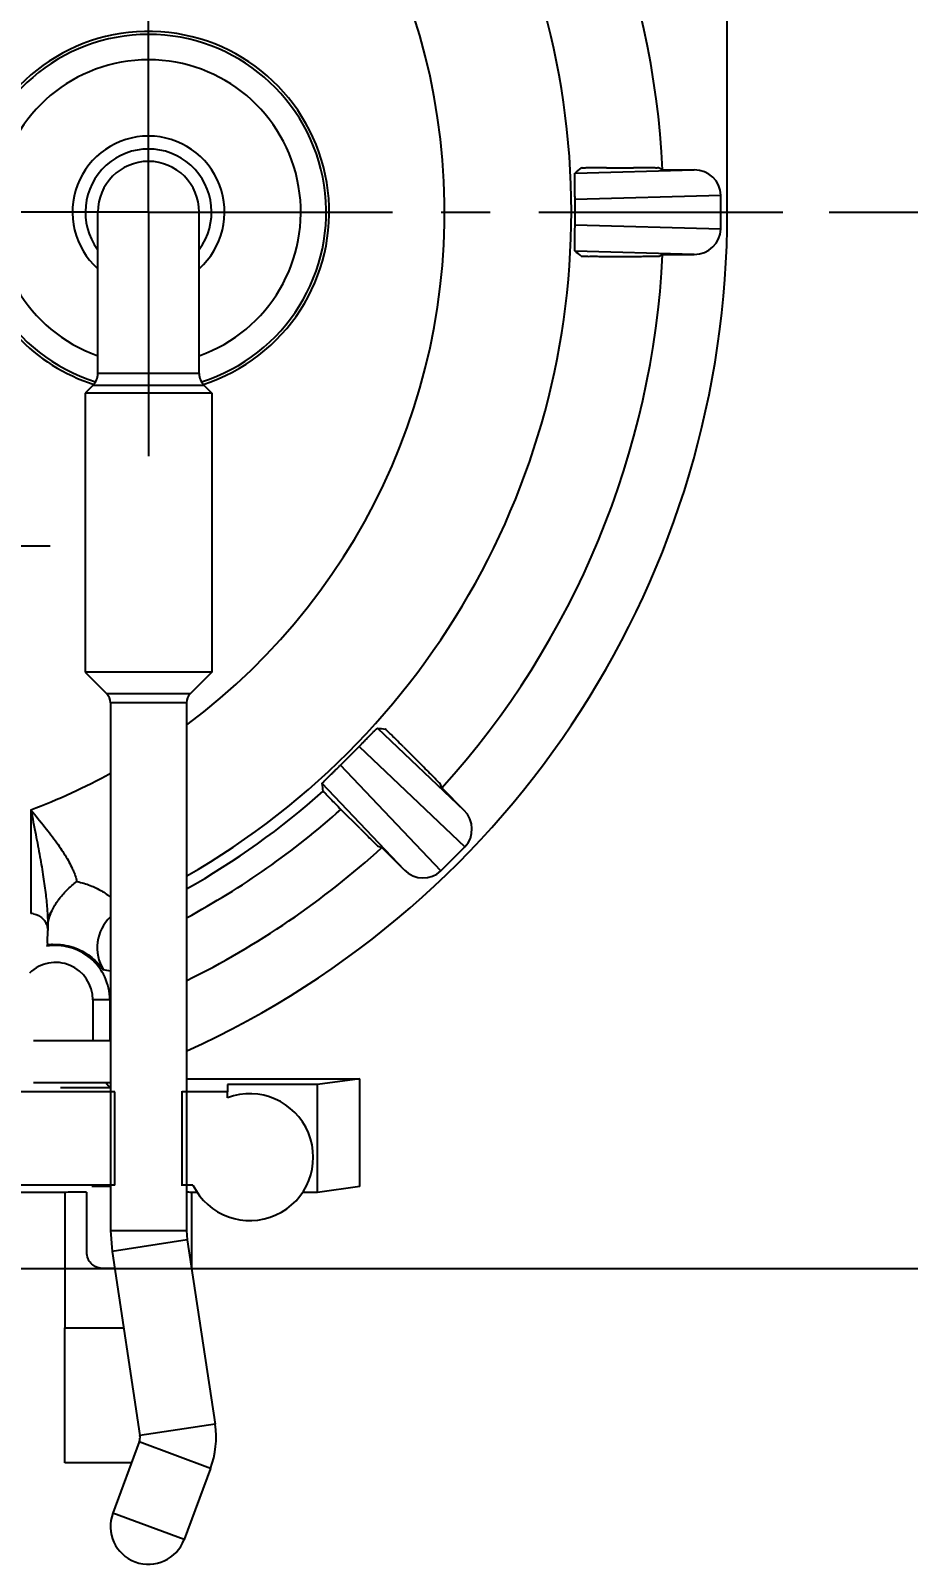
# Model space of a CAD drawing. Header units: millimetres. Extents: x 0 to 420, y 0 to 297.
# Drawn here: x 349.4 to 380.6, y 165.9 to 220.3 of the extents above; entities that cross this region are included whole.
import ezdxf

# ---------------------------------------------------------------- set-up
doc = ezdxf.new("R2010")
doc.units = ezdxf.units.MM
doc.header["$LTSCALE"] = 23.1
doc.linetypes.add('CENTER', pattern=[0.6, 0.375, -0.075, 0.075, -0.075])
doc.layers.get('0').update_dxf_attribs({"linetype": 'CONTINUOUS'})
for name, color, linetype in [('AUSFORMSCHRAEGEN', 7, 'CONTINUOUS'), ('BEZUGSACHSEN', 7, 'CONTINUOUS'), ('DEFAULT_1', 7, 'CENTER'), ('FASEN', 7, 'CONTINUOUS'), ('RUNDUNGEN', 7, 'CONTINUOUS'), ('ZEICHNUNGSBEMASSUNGEN', 7, 'CONTINUOUS')]:
    doc.layers.add(name, color=color, linetype=linetype)
doc.styles.get("Standard").update_dxf_attribs({"font": 'txt', "width": 0.7})
doc.dimstyles.new('DIMSTYLE_1', dxfattribs={"dimtxt": 3.5, "dimasz": 3.5, "dimexe": 0.18, "dimexo": 0.0625, "dimgap": 0.09, "dimtad": 1, "dimdec": 4, "dimlfac": 0.333333, "dimdsep": 46, "dimtxsty": 'STANDARD', "dimblk": '_FILLED', "dimblk1": '_FILLED', "dimblk2": '_FILLED', "dimcen": 0.09, "dimclrt": 5, "dimadec": 0, "dimazin": 0, "dimtp": 0.2, "dimtm": 0.2, "dimtfac": 1, "dimtdec": 4, "dimtofl": 0, "dimtmove": 0, "dimatfit": 3, "dimldrblk": '_FILLED', "dimfxl": 1, "dimtolj": 1, "dimarcsym": 0})
doc.dimstyles.new('DIMSTYLE_7', dxfattribs={"dimtxt": 3.5, "dimasz": 3.5, "dimexe": 0.18, "dimexo": 0.0625, "dimgap": 0.09, "dimtad": 1, "dimdec": 3, "dimlfac": 0.333333, "dimdsep": 46, "dimtxsty": 'STANDARD', "dimblk": '_FILLED', "dimblk1": '_FILLED', "dimblk2": '_FILLED', "dimcen": 0.09, "dimclrt": 5, "dimadec": 0, "dimazin": 0, "dimtp": 0.2, "dimtm": 0.2, "dimtfac": 1, "dimtdec": 3, "dimtofl": 0, "dimtmove": 0, "dimatfit": 3, "dimldrblk": '_FILLED', "dimfxl": 1, "dimtolj": 1, "dimarcsym": 0})

# ---------------------------------------------------------------- blocks, each defined once
blk = doc.blocks.new('_FILLED')
at = {"color": 0, "linetype": 'BYBLOCK'}
blk.add_solid([(0, 0), (-1, 0.125), (-1, -0.125)], dxfattribs=at)
blk = doc.blocks.new('*D3')
at = {"layer": 'ZEICHNUNGSBEMASSUNGEN', "color": 2, "linetype": 'CONTINUOUS'}
for p, q in [((377.787, 213.859), (391.389, 213.859)), ((389.889, 213.859), (389.889, 195.109)), ((389.889, 176.359), (389.889, 195.109)), ((313.272, 176.359), (391.389, 176.359))]:
    blk.add_line(p, q, dxfattribs=at)
at = {"layer": 'ZEICHNUNGSBEMASSUNGEN', "color": 2, "linetype": 'CONTINUOUS', "xscale": 3.5, "yscale": 3.5, "zscale": 3.5}
for p, rotation in [((389.889, 213.859), 90), ((389.889, 176.359), 270)]:
    blk.add_blockref('_FILLED', p, dxfattribs=dict(at, rotation=rotation))
at = {"layer": 'ZEICHNUNGSBEMASSUNGEN', "color": 5, "linetype": 'CONTINUOUS', "insert": (385.483, 195.518), "char_height": 3.5, "width": 26, "attachment_point": 2, "rotation": 90, "line_spacing_factor": 0.9}
blk.add_mtext('\\Q15.0;12,5{\\Ftxt.shx;\\W1.000000;\\H3.500000; }[.492]', dxfattribs=at)
blk = doc.blocks.new('*D19')
at = {"layer": 'ZEICHNUNGSBEMASSUNGEN', "color": 2, "linetype": 'CONTINUOUS'}
for p, q in [((372.672, 252.259), (391.389, 252.259)), ((389.889, 252.259), (389.889, 233.059)), ((389.889, 213.859), (389.889, 233.059)), ((377.787, 213.859), (391.389, 213.859))]:
    blk.add_line(p, q, dxfattribs=at)
at = {"layer": 'ZEICHNUNGSBEMASSUNGEN', "color": 2, "linetype": 'CONTINUOUS', "xscale": 3.5, "yscale": 3.5, "zscale": 3.5}
for p, rotation in [((389.889, 252.259), 90), ((389.889, 213.859), 270)]:
    blk.add_blockref('_FILLED', p, dxfattribs=dict(at, rotation=rotation))
at = {"layer": 'ZEICHNUNGSBEMASSUNGEN', "color": 5, "linetype": 'CONTINUOUS', "insert": (385.483, 233.059), "char_height": 3.5, "width": 26, "attachment_point": 2, "rotation": 90, "line_spacing_factor": 0.9}
blk.add_mtext('\\Q15.0;12,8{\\Ftxt.shx;\\W1.000000;\\H3.500000; }[.504]', dxfattribs=at)

msp = doc.modelspace()

# ---------------------------------------------------------------- linework, layer by layer
at = {"color": 7, "linetype": 'CONTINUOUS'}
for p, q in [((374.17153, 213.85927), (374.17153, 229.56498)), ((351.82153, 208.12927), (351.82153, 213.85927)), ((355.42153, 208.12927), (355.42153, 213.85927)), ((349.54321, 182.95927), (352.27153, 182.95927)), ((352.27153, 177.70927), (352.32716, 176.9692)), ((354.97153, 177.70927), (354.99682, 177.37287)), ((352.32716, 176.9692), (353.31647, 170.42655)), ((354.99682, 177.37287), (355.98612, 170.83022)), ((350.65153, 174.25927), (352.73693, 174.25927)), ((350.65153, 171.55927), (350.65153, 174.25927)), ((353.29336, 170.20256), (352.35603, 167.67939)), ((353.01723, 169.45927), (350.65153, 169.45927)), ((355.82436, 169.26232), (354.88703, 166.73915))]:
    msp.add_line(p, q, dxfattribs=at)
at = {"color": 3, "linetype": 'CONTINUOUS'}
msp.add_line((349.54321, 184.45927), (352.27153, 184.45927), dxfattribs=at)
at = {"color": 9, "linetype": 'CONTINUOUS'}
for p, q in [((352.27153, 177.70927), (354.97153, 177.70927)), ((354.99682, 177.37287), (352.32716, 176.9692)), ((355.98612, 170.83022), (353.31647, 170.42655)), ((355.82436, 169.26232), (353.29336, 170.20256))]:
    msp.add_line(p, q, dxfattribs=at)
at = {"color": 7, "linetype": 'CONTINUOUS'}
for centre, radius, start, end in [((353.62153, 213.85927), 2.7, 311.866521, 228.133479), ((353.62153, 213.85927), 1.8, 0, 180), ((352.87153, 170.35927), 0.45, 339.620511, 8.598484), ((352.87153, 170.35927), 3.15, 339.620511, 8.598484)]:
    msp.add_arc(centre, radius, start, end, dxfattribs=at)
at = {"color": 9, "linetype": 'CONTINUOUS'}
msp.add_arc((353.62153, 213.85927), 2.23934, 323.68962, 216.31038, dxfattribs=at)
at = {"layer": 'AUSFORMSCHRAEGEN', "color": 7, "linetype": 'CONTINUOUS'}
for p, q in [((354.97153, 183.09803), (361.12153, 183.09803)), ((361.12153, 183.09803), (359.62153, 182.89146)), ((361.12153, 179.26583), (361.12153, 183.09803)), ((352.42153, 179.32395), (352.42153, 182.62677)), ((354.82153, 179.29254), (354.82153, 182.65819)), ((356.42653, 182.62677), (354.82153, 182.62677)), ((359.62153, 182.89146), (356.42653, 182.89146)), ((356.42653, 182.89146), (356.42653, 182.62677)), ((359.62153, 179.05926), (359.62153, 182.89146)), ((361.12153, 179.26583), (359.62153, 179.05926)), ((350.65153, 179.05927), (342.82153, 179.05927))]:
    msp.add_line(p, q, dxfattribs=at)
for centre, radius, start, end in [((341.47153, 213.85927), 30.44139, 2.824395, 40.800664), ((353.62153, 213.85927), 6.41519, 287.564707, 165.417344), ((341.47153, 213.85927), 32.7, 294.404003, 360), ((341.47153, 213.85927), 30.44139, 317.824395, 357.175605), ((353.62153, 213.85927), 6.41519, 194.582656, 252.406619), ((341.47153, 213.85927), 30.44139, 296.339444, 312.175605)]:
    msp.add_arc(centre, radius, start, end, dxfattribs=at)
for start_param, end_param in [(2.29176328, 3.14159265), (0, 0.39887013)]:
    msp.add_ellipse((352.90153, 179.05927), major_axis=(2.25, 0), ratio=0.00872687, start_param=start_param, end_param=end_param, dxfattribs=at)
at = {"layer": 'BEZUGSACHSEN', "color": 9, "linetype": 'CONTINUOUS'}
for p, q in [((355.42153, 208.12927), (351.82153, 208.12927)), ((355.59726, 207.705), (351.64579, 207.705)), ((355.10333, 196.76254), (352.13973, 196.76254)), ((354.97153, 196.44434), (352.27153, 196.44434)), ((354.88703, 166.73915), (352.35603, 167.67939))]:
    msp.add_line(p, q, dxfattribs=at)
at = {"layer": 'BEZUGSACHSEN', "color": 7, "linetype": 'CONTINUOUS'}
for p, q in [((351.64579, 207.705), (351.37153, 207.43074)), ((355.87153, 207.43074), (351.37153, 207.43074)), ((351.37153, 207.43074), (351.37153, 197.53074)), ((355.59726, 207.705), (355.87153, 207.43074)), ((355.87153, 207.43074), (355.87153, 197.53074)), ((355.87153, 197.53074), (351.37153, 197.53074)), ((351.37153, 197.53074), (352.13973, 196.76254)), ((355.87153, 197.53074), (355.10333, 196.76254)), ((352.27153, 196.44434), (352.27153, 177.70927)), ((354.97153, 196.44434), (354.97153, 177.70927)), ((356.42653, 182.41633), (356.42653, 182.62677)), ((355.19981, 179.32395), (354.82153, 179.32395)), ((350.65153, 179.05927), (350.65153, 174.25927)), ((355.35216, 179.05926), (355.15153, 179.05927)), ((355.15153, 179.05927), (355.15153, 176.34971)), ((359.62153, 179.05926), (359.09089, 179.05926))]:
    msp.add_line(p, q, dxfattribs=at)
for centre, radius, start, end in [((351.22153, 208.12927), 0.6, 315, 360), ((356.02153, 208.12927), 0.6, 180, 225), ((351.82153, 196.44434), 0.45, 0, 45), ((355.42153, 196.44434), 0.45, 135, 180), ((357.22153, 180.31146), 2.25, 206.033076, 110.691333), ((353.62153, 167.20927), 1.35, 159.620511, 339.620511)]:
    msp.add_arc(centre, radius, start, end, dxfattribs=at)
at = {"layer": 'DEFAULT_1', "color": 7, "linetype": 'CENTER'}
for p, q in [((353.62153, 213.85927), (353.62153, 223.15927)), ((353.62153, 213.85927), (344.32153, 213.85927)), ((353.62153, 213.85927), (376.28696, 213.85927)), ((353.62153, 213.85927), (353.62153, 204.55927)), ((341.47153, 202.00927), (350.77153, 202.00927))]:
    msp.add_line(p, q, dxfattribs=at)
at = {"layer": 'FASEN', "color": 7, "linetype": 'CONTINUOUS'}
for p, q in [((352.42153, 182.62677), (343.73653, 182.62677)), ((352.42153, 179.32395), (343.73653, 179.32395))]:
    msp.add_line(p, q, dxfattribs=at)
at = {"layer": 'RUNDUNGEN', "color": 9, "linetype": 'CONTINUOUS'}
for p, q in [((368.7667, 215.24578), (372.99194, 215.35927)), ((368.7654, 214.32279), (373.9357, 214.46166)), ((373.9357, 213.25688), (368.7654, 213.39574)), ((372.99194, 212.35927), (368.7667, 212.47275)), ((361.75255, 195.53908), (364.82048, 192.63163)), ((361.09897, 194.88735), (364.85312, 191.32959)), ((364.00121, 190.47768), (360.44345, 194.23182)), ((362.69916, 190.51031), (359.79172, 193.57825)), ((349.44399, 192.64449), (349.44399, 188.95927)), ((352.27153, 185.89927), (351.64686, 185.89927)), ((351.64686, 185.89927), (351.64686, 184.45927))]:
    msp.add_line(p, q, dxfattribs=at)
at = {"layer": 'RUNDUNGEN', "color": 7, "linetype": 'CONTINUOUS'}
for p, q in [((369.88473, 215.42996), (370.84514, 215.42996)), ((371.87593, 215.35927), (371.74664, 215.42224)), ((371.87593, 215.35927), (372.99194, 215.35927)), ((373.9357, 213.25688), (373.9357, 214.46166)), ((371.74664, 212.2963), (371.87593, 212.35927)), ((371.87593, 212.35927), (372.99194, 212.35927)), ((369.88473, 212.28858), (370.84514, 212.28858)), ((362.67334, 194.87874), (363.35245, 194.19963)), ((364.03135, 193.42077), (363.98446, 193.55671)), ((364.03135, 193.42077), (364.82048, 192.63163)), ((361.13116, 191.97835), (360.45205, 192.65745)), ((361.77408, 191.34634), (361.91003, 191.29945)), ((362.69916, 190.51031), (361.91003, 191.29945)), ((364.00121, 190.47768), (364.85312, 191.32959)), ((350.04397, 188.58528), (350.04397, 188.35927)), ((352.24684, 185.89927), (352.24684, 184.45927)), ((352.28244, 182.76815), (350.50096, 182.76815)), ((352.27153, 179.27159), (352.20864, 179.27159)), ((351.41628, 179.07402), (351.41628, 176.95927)), ((352.41939, 176.35927), (352.01961, 176.35927)), ((350.65153, 169.45927), (350.65153, 171.55927))]:
    msp.add_line(p, q, dxfattribs=at)
at = {"layer": 'RUNDUNGEN', "color": 9, "linetype": 'CONTINUOUS'}
for centre, radius, start, end in [((341.47153, 213.85927), 27.16306, 299.820162, 68.498216), ((341.47153, 213.85927), 22.66334, 306.597651, 66.532845), ((353.62153, 213.85927), 5.40779, 289.446083, 250.539237), ((341.47153, 213.85927), 22.66334, 290.596101, 298.479192), ((341.47153, 213.85927), 27.55664, 299.330463, 311.748629), ((341.47153, 213.85927), 28.45659, 298.317412, 311.835899), ((353.29926, 187.75024), 1.50009, 133.288502, 211.860579), ((350.32826, 185.87786), 1.98479, 93.156394, 98.52155), ((350.32153, 185.89927), 1.32534, 0, 134.24121), ((351.49659, 182.86655), 4.12586, 79.173955, 82.639275), ((353.7484, 184.27468), 2.10206, 218.769464, 225.781887)]:
    msp.add_arc(centre, radius, start, end, dxfattribs=at)
at = {"layer": 'RUNDUNGEN', "color": 7, "linetype": 'CONTINUOUS'}
for centre, radius, start, end in [((353.62153, 213.85927), 6.30775, 287.395002, 252.655039), ((289.67972, 312.80435), 125.58832, 309.0303549, 309.157979), ((289.54276, 114.74562), 125.80551, 50.8421311, 50.9695349), ((374.81393, 320.44635), 125.58832, 264.0303549, 264.157979), ((234.66841, 180.49452), 125.80551, 5.8421311, 5.9695349), ((349.43841, 188.35761), 0.60166, 80.254428, 89.967079), ((353.90039, 184.50443), 5.10673, 139.207953, 139.852942), ((350.32153, 185.89927), 1.92531, 0, 99.708758), ((342.50148, 188.25086), 7.54515, 0.306533, 0.823403), ((352.01279, 176.9594), 0.59652, 180.012418, 205.337029)]:
    msp.add_arc(centre, radius, start, end, dxfattribs=at)
for centre, major_axis, ratio, start_param, end_param in [((372.98938, 214.45923), (0.94601, 0.02541), 0.95102376, -0.02553755, 1.54256212), ((342.38067, 213.85927), (26.38881, 0), 0.99940636, -0.01757659, 0.01757659), ((372.98938, 213.2593), (0.94601, -0.02541), 0.95102376, -1.54256212, 0.02553755), ((342.11439, 213.21641), (18.65971, -18.65971), 0.99940636, -0.01757659, 0.01757659), ((364.18226, 191.99702), (0.68689, -0.65096), 0.95102376, -0.02553755, 1.54256212), ((363.33378, 191.14854), (-0.65096, 0.68689), 0.95102376, -4.68415478, -3.1160551), ((352.20864, 179.26636), (0.6, 0), 0.00872687, 1.57079633, 3.13286601)]:
    msp.add_ellipse(centre, major_axis=major_axis, ratio=ratio, start_param=start_param, end_param=end_param, dxfattribs=at)
for points, knots in [([(368.7654, 214.32279), (368.76462, 214.3671), (368.76316, 214.45142), (368.76115, 214.57072), (368.75947, 214.67695), (368.75809, 214.77136), (368.75704, 214.85567), (368.75633, 214.93018), (368.75596, 214.99522), (368.75594, 215.05206), (368.7563, 215.10205), (368.75701, 215.14587), (368.75836, 215.18272), (368.75974, 215.21263), (368.76272, 215.23185), (368.76402, 215.24361), (368.7667, 215.24578)], [0, 0, 0, 0, 0.14386729, 0.27383745, 0.38739125, 0.48884904, 0.58038879, 0.66116793, 0.7307976, 0.79156957, 0.84568932, 0.89319787, 0.93364698, 0.96602603, 0.98877843, 1, 1, 1, 1]), ([(369.88473, 215.42996), (369.79256, 215.42996), (369.61658, 215.43062), (369.37623, 215.42616), (369.17982, 215.4335), (369.0623, 215.41454), (368.9958, 215.43195), (368.98381, 215.42219)], [0, 0, 0, 0, 0.30690811, 0.58470637, 0.80507024, 0.94853862, 1, 1, 1, 1]), ([(371.74664, 215.42224), (371.73226, 215.42924), (371.66939, 215.41842), (371.54712, 215.43124), (371.35275, 215.4271), (371.11215, 215.43029), (370.93691, 215.42996), (370.84514, 215.42996)], [0, 0, 0, 0, 0.05324873, 0.19731299, 0.41746893, 0.69461365, 1, 1, 1, 1]), ([(368.7667, 212.47275), (368.76403, 212.47492), (368.76272, 212.48664), (368.75975, 212.5058), (368.75837, 212.53565), (368.75701, 212.57255), (368.75629, 212.61668), (368.75593, 212.66753), (368.75597, 212.72572), (368.75636, 212.79203), (368.75709, 212.8671), (368.75815, 212.95143), (368.75954, 213.04627), (368.76124, 213.15321), (368.76323, 213.27112), (368.76466, 213.35349), (368.7654, 213.39574)], [0, 0, 0, 0, 0.01118876, 0.03385639, 0.06614425, 0.10659634, 0.15436428, 0.20924105, 0.27176804, 0.34327684, 0.42454958, 0.51550742, 0.61713028, 0.73249239, 0.86279776, 1, 1, 1, 1]), ([(368.98381, 212.29635), (368.9958, 212.28659), (369.0623, 212.30399), (369.17982, 212.28503), (369.37623, 212.29237), (369.61658, 212.28792), (369.79256, 212.28858), (369.88473, 212.28858)], [0, 0, 0, 0, 0.05146138, 0.19492976, 0.41529363, 0.69309189, 1, 1, 1, 1]), ([(370.84514, 212.28858), (370.93691, 212.28858), (371.11215, 212.28824), (371.35275, 212.29144), (371.54712, 212.2873), (371.66939, 212.30012), (371.73226, 212.28929), (371.74664, 212.2963)], [0, 0, 0, 0, 0.30538635, 0.58253107, 0.80268701, 0.94675127, 1, 1, 1, 1]), ([(361.09897, 194.88735), (361.12975, 194.91923), (361.18834, 194.97989), (361.27128, 195.06566), (361.3452, 195.14197), (361.41099, 195.2097), (361.46986, 195.27006), (361.52205, 195.32325), (361.56778, 195.3695), (361.60795, 195.40971), (361.64356, 195.4448), (361.67504, 195.47529), (361.70206, 195.50039), (361.72418, 195.52056), (361.73988, 195.53204), (361.74911, 195.53944), (361.75255, 195.53908)], [0, 0, 0, 0, 0.14386729, 0.27383745, 0.38739125, 0.48884904, 0.58038879, 0.66116793, 0.7307976, 0.79156957, 0.84568932, 0.89319787, 0.93364698, 0.96602603, 0.98877843, 1, 1, 1, 1]), ([(362.67334, 194.87874), (362.60816, 194.94392), (362.48419, 195.06883), (362.31109, 195.23563), (362.1774, 195.3797), (362.08089, 195.44939), (362.04618, 195.50872), (362.0308, 195.5103)], [0, 0, 0, 0, 0.30690811, 0.58470637, 0.80507024, 0.94853862, 1, 1, 1, 1]), ([(359.79172, 193.57825), (359.79136, 193.58168), (359.79872, 193.59088), (359.81017, 193.60653), (359.8303, 193.62862), (359.85543, 193.65567), (359.88613, 193.68739), (359.92183, 193.72359), (359.963, 193.76472), (360.01017, 193.81133), (360.06376, 193.86389), (360.12415, 193.92277), (360.19219, 193.98885), (360.26901, 194.06327), (360.35379, 194.14524), (360.41305, 194.20247), (360.44345, 194.23182)], [0, 0, 0, 0, 0.01118876, 0.03385639, 0.06614425, 0.10659634, 0.15436428, 0.20924105, 0.27176804, 0.34327684, 0.42454958, 0.51550742, 0.61713028, 0.73249239, 0.86279776, 1, 1, 1, 1]), ([(363.98446, 193.55671), (363.97923, 193.57184), (363.92713, 193.60864), (363.84973, 193.70417), (363.70937, 193.83868), (363.54149, 194.01107), (363.41735, 194.13474), (363.35245, 194.19963)], [0, 0, 0, 0, 0.05324873, 0.19731299, 0.41746893, 0.69461365, 1, 1, 1, 1]), ([(359.8205, 193.29999), (359.82207, 193.28462), (359.8814, 193.2499), (359.9511, 193.15339), (360.09517, 193.0197), (360.26197, 192.8466), (360.38688, 192.72263), (360.45205, 192.65745)], [0, 0, 0, 0, 0.05146138, 0.19492976, 0.41529363, 0.69309189, 1, 1, 1, 1]), ([(361.13116, 191.97835), (361.19606, 191.91345), (361.31973, 191.7893), (361.49212, 191.62143), (361.62663, 191.48106), (361.72216, 191.40367), (361.75895, 191.35156), (361.77408, 191.34634)], [0, 0, 0, 0, 0.30538635, 0.58253107, 0.80268701, 0.94675127, 1, 1, 1, 1]), ([(350.1962, 189.06276), (350.25938, 189.19502), (350.41671, 189.45337), (350.71533, 189.80248), (350.95487, 190.0039), (351.08338, 190.09437)], [0, 0, 0, 0, 0.32022054, 0.65665769, 1, 1, 1, 1]), ([(349.54025, 188.95059), (349.57172, 188.94519), (349.65907, 188.92306), (349.78678, 188.85787), (349.90493, 188.74929), (349.98611, 188.62456), (350.03294, 188.49286), (350.04359, 188.40287), (350.04397, 188.35927)], [0, 0, 0, 0, 0.11332419, 0.31845663, 0.50531025, 0.67956778, 0.84439314, 1, 1, 1, 1]), ([(350.06128, 188.65033), (350.07267, 188.71754), (350.10842, 188.85851), (350.16305, 188.99336), (350.1962, 189.06276)], [0, 0, 0, 0, 0.46958861, 1, 1, 1, 1]), ([(352.01961, 176.35927), (351.95286, 176.35927), (351.81926, 176.38163), (351.64439, 176.47639), (351.53349, 176.59457), (351.4868, 176.67635), (351.47366, 176.70412)], [0, 0, 0, 0, 0.29521097, 0.58623543, 0.86461754, 1, 1, 1, 1])]:
    msp.add_open_spline(points, degree=3, knots=knots, dxfattribs=at)
at = {"layer": 'RUNDUNGEN', "color": 9, "linetype": 'CONTINUOUS'}
for points, knots in [([(349.44399, 192.64449), (349.61172, 192.44083), (349.92715, 192.05591), (350.35346, 191.50006), (350.69387, 190.99456), (350.94123, 190.53598), (351.04983, 190.23554), (351.08337, 190.0944)], [0, 0, 0, 0, 0.25925741, 0.48898488, 0.68814591, 0.85745387, 1, 1, 1, 1]), ([(349.44399, 192.64449), (349.50259, 192.35082), (349.61434, 191.79335), (349.76552, 190.99897), (349.88669, 190.28783), (349.975, 189.65555), (350.02922, 189.09704), (350.04353, 188.74827), (350.04397, 188.58555)], [0, 0, 0, 0, 0.21865398, 0.4151423, 0.59042258, 0.74533711, 0.88118682, 1, 1, 1, 1]), ([(351.08337, 190.0944), (351.24343, 190.06068), (351.54279, 189.97419), (351.93736, 189.78435), (352.16793, 189.62854), (352.26802, 189.54338), (352.27167, 189.54026)], [0, 0, 0, 0, 0.37100224, 0.702964, 0.98915052, 1, 1, 1, 1]), ([(350.04399, 188.58519), (350.04465, 188.66788), (350.07256, 188.83744), (350.14856, 188.99096), (350.1962, 189.06276)], [0, 0, 0, 0, 0.48971954, 1, 1, 1, 1]), ([(350.21898, 187.85964), (350.28099, 187.86307), (350.46819, 187.86464), (350.77549, 187.82354), (351.12061, 187.71052), (351.42108, 187.54712), (351.66617, 187.36459), (351.83879, 187.17327), (351.96054, 187.06258), (351.99942, 186.96192), (352.02518, 186.95841)], [0, 0, 0, 0, 0.08839036, 0.26600977, 0.43957348, 0.60314211, 0.75115187, 0.87493583, 0.96292961, 1, 1, 1, 1])]:
    msp.add_open_spline(points, degree=3, knots=knots, dxfattribs=at)
at = {"layer": 'RUNDUNGEN', "color": 7, "linetype": 'CONTINUOUS'}
for points in [[(350.03826, 187.91874), (350.03265, 187.9517), (350.03137, 187.98272), (350.03219, 188.0128)], [(350.03219, 188.0128), (350.03336, 188.05566), (350.03879, 188.09659), (350.04205, 188.13844)], [(350.03415, 187.84074), (350.05113, 187.86048), (350.04309, 187.89033), (350.03826, 187.91874)], [(350.04205, 188.13844), (350.04594, 188.18836), (350.04672, 188.23959), (350.04651, 188.29123)]]:
    msp.add_open_spline(points, degree=3, dxfattribs=at)

# ---------------------------------------------------------------- dimensions: what is measured, and where the dimension line sits
at = {"layer": 'ZEICHNUNGSBEMASSUNGEN', "color": 2, "linetype": 'CONTINUOUS'}
for base, p2, angle, dimstyle, picture, middle in [((389.88905, 252.25927), (372.67153, 252.25927), 90, 'DIMSTYLE_7', '*D19', (388.52139, 230.60078)), ((389.88905, 176.35927), (313.27153, 176.35927), 270, 'DIMSTYLE_1', '*D3', (388.5494, 193.11494))]:
    dim = msp.add_linear_dim(base=base, p1=(377.78696, 213.85927), p2=p2, angle=angle, dimstyle=dimstyle, dxfattribs=at)
    dim.commit()
    dim.dimension.update_dxf_attribs({"geometry": picture, "text_midpoint": middle, "dimtype": 160})

doc.saveas('drawing.dxf')
